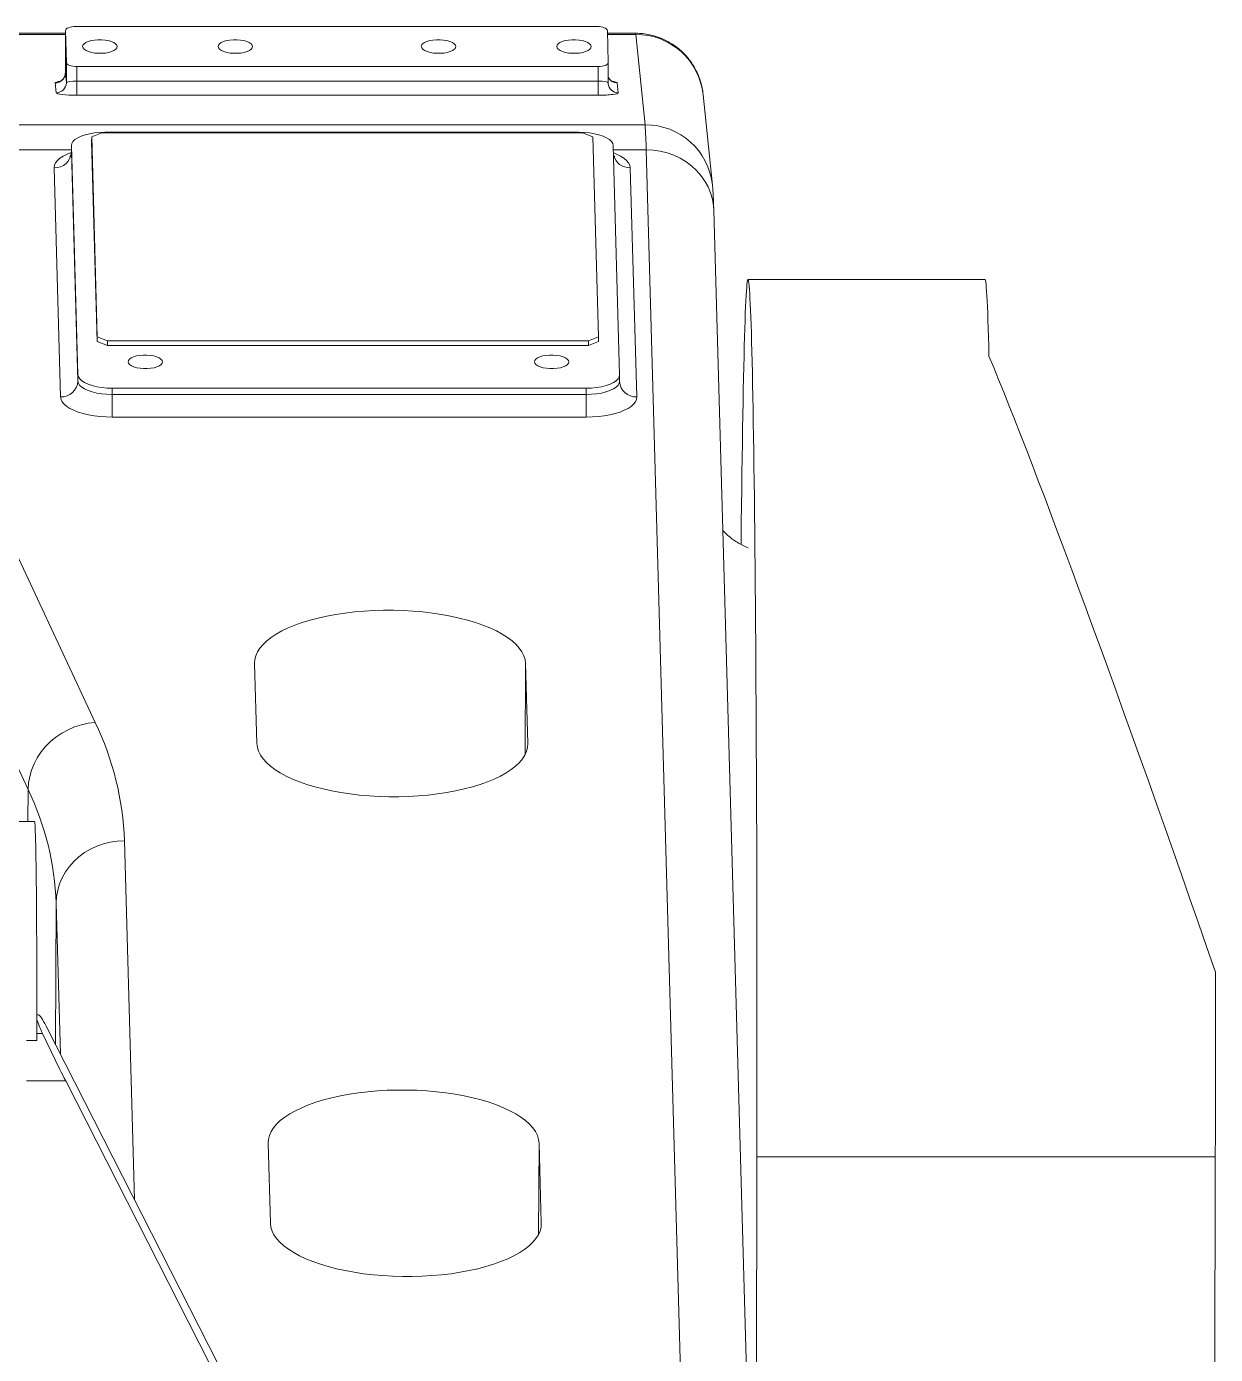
# Model space of a CAD drawing. Header units: millimetres. Extents: x 419 to 13500, y 498 to 10404.
# Drawn here: x 9241.9 to 9593, y 7277.5 to 7669.6 of the extents above; entities that cross this region are included whole.
import ezdxf

# ---------------------------------------------------------------- set-up
doc = ezdxf.new("R2010")
doc.units = ezdxf.units.MM
doc.header["$LTSCALE"] = 50

msp = doc.modelspace()

# ---------------------------------------------------------------- linework, layer by layer
at = {"color": 7, "linetype": 'Continuous', "lineweight": 15}
for p, q in [((9410.42, 7669.59), (9256.43, 7669.59)), ((9253.46, 7667.61), (9216.91, 7667.61)), ((9253.47, 7668.41), (9253.4, 7655.93)), ((9253.47, 7668.41), (9253.73, 7658.97)), ((9413.72, 7658.97), (9413.45, 7668.41)), ((9421.75, 7667.61), (9413.48, 7667.61)), ((9424.58, 7640.6), (9421.82, 7667.28)), ((9253.7, 7653.02), (9253.73, 7658.97)), ((9256.77, 7657.79), (9256.74, 7653.48)), ((9256.77, 7657.79), (9410.76, 7657.79)), ((9410.73, 7653.48), (9410.76, 7657.79)), ((9413.72, 7658.97), (9413.69, 7653.02)), ((9253.4, 7655.93), (9253.7, 7653.02)), ((9256.74, 7653.48), (9410.73, 7653.48)), ((9250.7, 7650.05), (9250.4, 7652.95)), ((9410.76, 7649.32), (9256.77, 7649.32)), ((9413.71, 7652.72), (9413.69, 7653.02)), ((9416.39, 7652.95), (9416.69, 7650.05)), ((9444.51, 7622.74), (9441.75, 7649.41)), ((9424.58, 7640.6), (9219.74, 7640.6)), ((9264.13, 7638.2), (9261.17, 7637.02)), ((9406.12, 7638.2), (9264.13, 7638.2)), ((9405.07, 7638.37), (9265.08, 7638.37)), ((9409.16, 7637.02), (9406.12, 7638.2)), ((9255.19, 7634.49), (9255.18, 7632.62)), ((9255.19, 7634.44), (9255.18, 7632.57)), ((9255.19, 7634.44), (9257.11, 7566.76)), ((9261.17, 7637.02), (9261.16, 7635.62)), ((9261.16, 7635.62), (9262.83, 7576.6)), ((9261.17, 7637.02), (9262.83, 7578)), ((9410.82, 7578), (9409.16, 7637.02)), ((9417.09, 7566.76), (9415.18, 7634.44)), ((9255.18, 7632.62), (9255.18, 7632.57)), ((9255.18, 7632.57), (9257.1, 7564.89)), ((9251.99, 7560.22), (9250.08, 7627.9)), ((9420.23, 7627.9), (9422.14, 7560.22)), ((9455.31, 7245.8), (9444.88, 7615.33)), ((9524.98, 7594.94), (9454.99, 7594.94)), ((9262.83, 7578), (9265.87, 7576.82)), ((9262.83, 7578), (9262.83, 7576.6)), ((9262.83, 7576.6), (9265.86, 7575.42)), ((9265.87, 7576.82), (9265.86, 7575.42)), ((9265.86, 7575.42), (9407.85, 7575.42)), ((9265.87, 7576.82), (9407.86, 7576.82)), ((9407.86, 7576.82), (9407.85, 7575.42)), ((9407.85, 7575.42), (9410.82, 7576.6)), ((9407.86, 7576.82), (9410.82, 7578)), ((9410.82, 7578), (9410.82, 7576.6)), ((9257.11, 7566.76), (9257.1, 7564.89)), ((9417.08, 7564.84), (9417.09, 7566.71)), ((9417.08, 7564.84), (9417.08, 7564.89)), ((9267.22, 7562.83), (9267.21, 7560.96)), ((9267.21, 7560.96), (9407.2, 7560.96)), ((9267.22, 7562.83), (9407.21, 7562.83)), ((9407.21, 7562.83), (9407.2, 7560.96)), ((9407.23, 7554.29), (9267.24, 7554.29)), ((9229.94, 7533.11), (9262.23, 7464.11)), ((9242.41, 7444.32), (9210.11, 7513.32)), ((9309.29, 7481.53), (9309.96, 7457.92)), ((9389.95, 7457.92), (9389.28, 7481.53)), ((9244.3, 7434.85), (9194.01, 7434.85)), ((9593.03, 7390.33), (9593.03, 7390.37)), ((9245.47, 7377.78), (9244.99, 7377.77)), ((9245.47, 7377.78), (9244.99, 7377.78)), ((9246.65, 7372.28), (9244.99, 7372.28)), ((9395.18, 7084.89), (9247.68, 7374.49)), ((9244.98, 7370.18), (9241.94, 7370.18)), ((9253.49, 7358.27), (9241.9, 7358.27)), ((9253.49, 7358.27), (9356.24, 7156.53)), ((9313.29, 7339.87), (9313.96, 7316.26)), ((9393.95, 7316.26), (9393.29, 7339.87)), ((9457.6, 7335.86), (9457.37, 7228.4)), ((9592.99, 7335.86), (9457.6, 7335.86)), ((9592.43, 7081.19), (9592.99, 7335.86))]:
    msp.add_line(p, q, dxfattribs=at)
at = {"color": 8, "linetype": 'Continuous', "lineweight": 15}
for p, q in [((9253.46, 7667.28), (9216.98, 7667.28)), ((9421.82, 7667.28), (9413.49, 7667.28)), ((9255.19, 7633.21), (9220.08, 7633.21)), ((9424.91, 7633.21), (9415.22, 7633.21)), ((9435.27, 7266.71), (9424.91, 7633.21)), ((9389.15, 7454.6), (9389.28, 7481.53)), ((9389.95, 7457.5), (9389.95, 7457.92)), ((9242.36, 7434.85), (9242.41, 7444.32)), ((9270.84, 7429.21), (9273.83, 7323.15)), ((9250.46, 7369.04), (9250.68, 7410.77)), ((9251.94, 7366.14), (9250.68, 7410.77)), ((9393.15, 7312.94), (9393.29, 7339.87)), ((9393.95, 7315.85), (9393.95, 7316.26))]:
    msp.add_line(p, q, dxfattribs=at)
at = {"color": 7, "linetype": 'Continuous', "lineweight": 15, "flags": 128}
for points in [[(9256.43, 7669.59), (9255.85, 7669.57), (9255.29, 7669.5), (9254.77, 7669.39), (9254.32, 7669.25), (9253.95, 7669.07), (9253.68, 7668.86), (9253.52, 7668.64), (9253.47, 7668.41)], [(9413.45, 7668.41), (9413.39, 7668.64), (9413.21, 7668.86), (9412.93, 7669.07), (9412.55, 7669.25), (9412.09, 7669.39), (9411.57, 7669.5), (9411.01, 7669.57), (9410.42, 7669.59)], [(9258.5, 7663.69), (9258.62, 7663.27), (9258.96, 7662.87), (9259.51, 7662.51), (9260.23, 7662.2), (9261.1, 7661.95), (9262.08, 7661.78), (9263.12, 7661.69), (9264.19, 7661.69), (9265.23, 7661.78), (9266.2, 7661.95), (9267.05, 7662.2), (9267.76, 7662.51), (9268.28, 7662.87), (9268.6, 7663.27), (9268.7, 7663.69), (9268.58, 7664.11), (9268.23, 7664.51), (9267.69, 7664.87), (9266.97, 7665.18), (9266.1, 7665.43), (9265.12, 7665.6), (9264.08, 7665.69), (9263.01, 7665.69), (9261.97, 7665.6), (9261, 7665.43), (9260.14, 7665.18), (9259.44, 7664.87), (9258.92, 7664.51), (9258.6, 7664.11), (9258.5, 7663.69)], [(9298.5, 7663.69), (9298.62, 7663.27), (9298.96, 7662.87), (9299.5, 7662.51), (9300.23, 7662.2), (9301.1, 7661.95), (9302.07, 7661.78), (9303.12, 7661.69), (9304.19, 7661.69), (9305.23, 7661.78), (9306.2, 7661.95), (9307.05, 7662.2), (9307.76, 7662.51), (9308.28, 7662.87), (9308.6, 7663.27), (9308.7, 7663.69), (9308.57, 7664.11), (9308.23, 7664.51), (9307.69, 7664.87), (9306.97, 7665.18), (9306.1, 7665.43), (9305.12, 7665.6), (9304.07, 7665.69), (9303.01, 7665.69), (9301.97, 7665.6), (9301, 7665.43), (9300.14, 7665.18), (9299.44, 7664.87), (9298.91, 7664.51), (9298.6, 7664.11), (9298.5, 7663.69)], [(9358.49, 7663.69), (9358.62, 7663.27), (9358.96, 7662.87), (9359.5, 7662.51), (9360.22, 7662.2), (9361.09, 7661.95), (9362.07, 7661.78), (9363.12, 7661.69), (9364.18, 7661.69), (9365.22, 7661.78), (9366.19, 7661.95), (9367.05, 7662.2), (9367.75, 7662.51), (9368.27, 7662.87), (9368.59, 7663.27), (9368.69, 7663.69), (9368.57, 7664.11), (9368.23, 7664.51), (9367.68, 7664.87), (9366.96, 7665.18), (9366.09, 7665.43), (9365.11, 7665.6), (9364.07, 7665.69), (9363, 7665.69), (9361.96, 7665.6), (9360.99, 7665.43), (9360.14, 7665.18), (9359.43, 7664.87), (9358.91, 7664.51), (9358.59, 7664.11), (9358.49, 7663.69)], [(9398.49, 7663.69), (9398.61, 7663.27), (9398.95, 7662.87), (9399.5, 7662.51), (9400.22, 7662.2), (9401.09, 7661.95), (9402.07, 7661.78), (9403.11, 7661.69), (9404.18, 7661.69), (9405.22, 7661.78), (9406.19, 7661.95), (9407.04, 7662.2), (9407.75, 7662.51), (9408.27, 7662.87), (9408.59, 7663.27), (9408.69, 7663.69), (9408.57, 7664.11), (9408.22, 7664.51), (9407.68, 7664.87), (9406.96, 7665.18), (9406.09, 7665.43), (9405.11, 7665.6), (9404.07, 7665.69), (9403, 7665.69), (9401.96, 7665.6), (9400.99, 7665.43), (9400.13, 7665.18), (9399.43, 7664.87), (9398.91, 7664.51), (9398.59, 7664.11), (9398.49, 7663.69)], [(9253.73, 7658.97), (9253.8, 7658.74), (9253.97, 7658.52), (9254.26, 7658.31), (9254.64, 7658.13), (9255.09, 7657.99), (9255.62, 7657.88), (9256.18, 7657.81), (9256.77, 7657.79)], [(9410.76, 7657.79), (9411.34, 7657.81), (9411.9, 7657.88), (9412.42, 7657.99), (9412.87, 7658.13), (9413.23, 7658.31), (9413.51, 7658.52), (9413.67, 7658.74), (9413.72, 7658.97)], [(9265.08, 7638.37), (9263.52, 7638.32), (9262, 7638.18), (9260.55, 7637.94), (9259.23, 7637.62), (9258.04, 7637.22), (9257.04, 7636.75), (9256.23, 7636.22), (9255.65, 7635.65), (9255.3, 7635.05), (9255.19, 7634.44)], [(9415.18, 7634.44), (9415.04, 7635.05), (9414.66, 7635.65), (9414.04, 7636.22), (9413.21, 7636.75), (9412.18, 7637.22), (9410.97, 7637.62), (9409.62, 7637.94), (9408.17, 7638.18), (9406.64, 7638.32), (9405.07, 7638.37)], [(9452.95, 7516.71), (9452.97, 7518.11), (9453.02, 7523.23), (9453.08, 7528.21), (9453.14, 7533.04), (9453.2, 7537.72), (9453.26, 7542.24), (9453.32, 7546.6), (9453.39, 7550.8), (9453.46, 7554.82), (9453.52, 7558.67), (9453.59, 7562.34), (9453.66, 7565.84), (9453.74, 7569.14), (9453.81, 7572.26), (9453.88, 7575.19), (9453.96, 7577.92), (9454.04, 7580.46), (9454.11, 7582.8), (9454.19, 7584.94), (9454.27, 7586.88), (9454.35, 7588.61), (9454.43, 7590.14), (9454.51, 7591.45), (9454.6, 7592.56), (9454.68, 7593.46), (9454.76, 7594.14), (9454.84, 7594.62), (9454.93, 7594.88), (9455.01, 7594.93), (9455.09, 7594.76), (9455.17, 7594.39), (9455.26, 7593.8), (9455.34, 7593), (9455.42, 7591.99), (9455.5, 7590.77), (9455.58, 7589.34), (9455.66, 7587.7), (9455.74, 7585.86), (9455.82, 7583.82), (9455.9, 7581.57), (9455.98, 7579.12), (9456.05, 7576.48), (9456.13, 7573.64), (9456.2, 7570.61), (9456.27, 7567.39), (9456.35, 7563.98), (9456.42, 7560.39), (9456.49, 7556.62), (9456.55, 7552.68), (9456.62, 7548.56), (9456.68, 7544.28), (9456.75, 7539.83), (9456.81, 7535.22), (9456.87, 7530.46), (9456.92, 7525.55), (9456.98, 7520.49), (9457.03, 7515.29), (9457.08, 7509.96), (9457.13, 7504.49), (9457.18, 7498.9), (9457.23, 7493.2), (9457.27, 7487.37), (9457.31, 7481.44), (9457.35, 7475.4), (9457.39, 7469.27), (9457.42, 7463.05), (9457.45, 7456.74), (9457.48, 7450.35), (9457.51, 7443.89), (9457.53, 7437.37), (9457.56, 7430.78), (9457.58, 7424.14), (9457.59, 7417.45), (9457.61, 7410.72), (9457.62, 7403.95), (9457.63, 7397.16), (9457.64, 7390.35), (9457.64, 7383.52), (9457.64, 7376.68), (9457.64, 7369.85), (9457.64, 7363.01), (9457.63, 7356.19), (9457.63, 7349.39), (9457.61, 7342.61), (9457.6, 7335.86)], [(9526.16, 7572.3), (9526.08, 7575.22), (9526.01, 7577.94), (9525.93, 7580.47), (9525.85, 7582.81), (9525.77, 7584.94), (9525.69, 7586.87), (9525.61, 7588.6), (9525.53, 7590.12), (9525.45, 7591.44), (9525.37, 7592.55), (9525.29, 7593.44), (9525.21, 7594.13), (9525.13, 7594.61), (9525.04, 7594.87), (9524.98, 7594.94)], [(9271.9, 7570.6), (9272.02, 7570.18), (9272.36, 7569.78), (9272.9, 7569.42), (9273.63, 7569.11), (9274.5, 7568.86), (9275.47, 7568.69), (9276.52, 7568.6), (9277.59, 7568.6), (9278.63, 7568.69), (9279.59, 7568.86), (9280.45, 7569.11), (9281.15, 7569.42), (9281.68, 7569.78), (9282, 7570.18), (9282.1, 7570.6), (9281.97, 7571.01), (9281.63, 7571.41), (9281.09, 7571.78), (9280.37, 7572.09), (9279.5, 7572.33), (9278.52, 7572.51), (9277.47, 7572.59), (9276.41, 7572.59), (9275.37, 7572.51), (9274.4, 7572.33), (9273.54, 7572.09), (9272.84, 7571.78), (9272.31, 7571.41), (9272, 7571.01), (9271.9, 7570.6)], [(9391.89, 7570.6), (9392.01, 7570.18), (9392.35, 7569.78), (9392.89, 7569.42), (9393.62, 7569.11), (9394.49, 7568.86), (9395.47, 7568.69), (9396.51, 7568.6), (9397.58, 7568.6), (9398.62, 7568.69), (9399.59, 7568.86), (9400.44, 7569.11), (9401.15, 7569.42), (9401.67, 7569.78), (9401.99, 7570.18), (9402.09, 7570.6), (9401.96, 7571.01), (9401.62, 7571.41), (9401.08, 7571.78), (9400.36, 7572.09), (9399.49, 7572.33), (9398.51, 7572.51), (9397.46, 7572.59), (9396.4, 7572.59), (9395.36, 7572.51), (9394.39, 7572.33), (9393.53, 7572.09), (9392.83, 7571.78), (9392.31, 7571.41), (9391.99, 7571.01), (9391.89, 7570.6)], [(9257.1, 7564.89), (9257.24, 7564.28), (9257.62, 7563.68), (9258.24, 7563.11), (9259.07, 7562.58), (9260.1, 7562.11), (9261.31, 7561.71), (9262.65, 7561.39), (9264.11, 7561.15), (9265.64, 7561.01), (9267.21, 7560.96)], [(9257.11, 7566.76), (9257.25, 7566.14), (9257.63, 7565.54), (9258.25, 7564.97), (9259.08, 7564.45), (9260.11, 7563.98), (9261.32, 7563.58), (9262.66, 7563.25), (9264.12, 7563.02), (9265.65, 7562.87), (9267.22, 7562.83)], [(9407.21, 7562.83), (9408.77, 7562.87), (9410.29, 7563.02), (9411.73, 7563.25), (9413.06, 7563.58), (9414.24, 7563.98), (9415.25, 7564.45), (9416.05, 7564.97), (9416.64, 7565.54), (9416.99, 7566.14), (9417.09, 7566.76)], [(9267.24, 7554.29), (9265.42, 7554.33), (9263.63, 7554.46), (9261.88, 7554.67), (9260.21, 7554.97), (9258.64, 7555.34), (9257.2, 7555.78), (9255.9, 7556.29), (9254.76, 7556.85), (9253.8, 7557.46), (9253.03, 7558.12), (9252.47, 7558.8), (9252.12, 7559.51), (9251.99, 7560.22)], [(9422.14, 7560.22), (9422.05, 7559.51), (9421.74, 7558.8), (9421.22, 7558.12), (9420.49, 7557.46), (9419.57, 7556.85), (9418.46, 7556.29), (9417.19, 7555.78), (9415.76, 7555.34), (9414.22, 7554.97), (9412.56, 7554.67), (9410.83, 7554.46), (9409.04, 7554.33), (9407.23, 7554.29)], [(9389.28, 7481.53), (9389.15, 7482.67), (9388.79, 7483.82), (9388.23, 7484.95), (9387.46, 7486.06), (9386.49, 7487.15), (9385.31, 7488.21), (9383.95, 7489.23), (9382.4, 7490.21), (9380.67, 7491.15), (9378.78, 7492.03), (9376.73, 7492.86), (9374.53, 7493.62), (9372.2, 7494.33), (9369.74, 7494.96), (9367.18, 7495.52), (9364.52, 7496.01), (9361.78, 7496.42), (9358.97, 7496.75), (9356.12, 7497), (9353.22, 7497.17), (9350.3, 7497.25), (9347.38, 7497.25), (9344.47, 7497.17), (9341.59, 7497), (9338.74, 7496.75), (9335.95, 7496.42), (9333.24, 7496.01), (9330.6, 7495.52), (9328.07, 7494.96), (9325.65, 7494.33), (9323.36, 7493.62), (9321.21, 7492.86), (9319.2, 7492.03), (9317.36, 7491.15), (9315.69, 7490.21), (9314.19, 7489.23), (9312.88, 7488.21), (9311.77, 7487.15), (9310.86, 7486.06), (9310.15, 7484.95), (9309.65, 7483.82), (9309.37, 7482.67), (9309.29, 7481.53)], [(9242.41, 7444.32), (9242.52, 7446.25), (9242.86, 7448.18), (9243.4, 7450.08), (9244.15, 7451.94), (9245.1, 7453.72), (9246.23, 7455.42), (9247.54, 7457.01), (9249.01, 7458.47), (9250.62, 7459.8), (9252.35, 7460.97), (9254.2, 7461.97), (9256.13, 7462.79), (9258.13, 7463.43), (9260.17, 7463.87), (9262.23, 7464.11)], [(9309.96, 7457.92), (9310.1, 7456.77), (9310.45, 7455.63), (9311.01, 7454.5), (9311.78, 7453.38), (9312.76, 7452.29), (9313.93, 7451.24), (9315.29, 7450.21), (9316.84, 7449.23), (9318.57, 7448.3), (9320.46, 7447.41), (9322.51, 7446.59), (9324.71, 7445.82), (9327.04, 7445.12), (9329.5, 7444.48), (9332.06, 7443.92), (9334.72, 7443.43), (9337.46, 7443.02), (9340.27, 7442.69), (9343.13, 7442.44), (9346.02, 7442.27), (9348.94, 7442.19), (9351.86, 7442.19), (9354.77, 7442.27), (9357.66, 7442.44), (9360.5, 7442.69), (9363.29, 7443.02), (9366.01, 7443.43), (9368.64, 7443.92), (9371.17, 7444.48), (9373.59, 7445.12), (9375.88, 7445.82), (9378.04, 7446.59), (9380.04, 7447.41), (9381.88, 7448.3), (9383.56, 7449.23), (9385.05, 7450.21), (9386.36, 7451.24), (9387.47, 7452.29), (9388.38, 7453.38), (9389.09, 7454.5), (9389.59, 7455.63), (9389.88, 7456.77), (9389.95, 7457.92)], [(9244.99, 7372.28), (9244.99, 7375.77), (9244.99, 7379.26), (9244.99, 7382.75), (9244.98, 7386.21), (9244.98, 7389.65), (9244.97, 7393.05), (9244.95, 7396.38), (9244.94, 7399.65), (9244.92, 7402.83), (9244.9, 7405.92), (9244.88, 7408.91), (9244.85, 7411.78), (9244.83, 7414.52), (9244.8, 7417.12), (9244.77, 7419.58), (9244.74, 7421.88), (9244.71, 7424.01), (9244.67, 7425.98), (9244.63, 7427.76), (9244.6, 7429.35), (9244.56, 7430.75), (9244.52, 7431.95), (9244.48, 7432.95), (9244.44, 7433.74), (9244.39, 7434.32), (9244.35, 7434.69), (9244.31, 7434.85), (9244.3, 7434.85)], [(9250.68, 7410.77), (9250.8, 7412.69), (9251.14, 7414.6), (9251.69, 7416.47), (9252.45, 7418.27), (9253.41, 7419.99), (9254.57, 7421.61), (9255.89, 7423.11), (9257.39, 7424.47), (9259.03, 7425.69), (9260.79, 7426.74), (9262.67, 7427.62), (9264.63, 7428.31), (9266.66, 7428.81), (9268.74, 7429.11), (9270.84, 7429.21)], [(9592.99, 7335.86), (9593.01, 7342.61), (9593.02, 7349.38), (9593.02, 7356.19), (9593.03, 7363), (9593.03, 7369.84), (9593.03, 7376.67), (9593.03, 7383.51), (9593.03, 7390.33)], [(9244.98, 7370.18), (9244.98, 7370.45), (9244.98, 7370.71), (9244.98, 7370.97), (9244.99, 7371.23), (9244.99, 7371.49), (9244.99, 7371.76), (9244.99, 7372.02), (9244.99, 7372.28)], [(9393.29, 7339.87), (9393.15, 7341.02), (9392.79, 7342.17), (9392.23, 7343.3), (9391.46, 7344.41), (9390.49, 7345.5), (9389.32, 7346.55), (9387.95, 7347.58), (9386.4, 7348.56), (9384.67, 7349.49), (9382.78, 7350.38), (9380.73, 7351.2), (9378.53, 7351.97), (9376.2, 7352.67), (9373.75, 7353.31), (9371.18, 7353.87), (9368.52, 7354.36), (9365.78, 7354.77), (9362.98, 7355.1), (9360.12, 7355.35), (9357.22, 7355.52), (9354.31, 7355.6), (9351.38, 7355.6), (9348.47, 7355.52), (9345.59, 7355.35), (9342.74, 7355.1), (9339.95, 7354.77), (9337.24, 7354.36), (9334.6, 7353.87), (9332.07, 7353.31), (9329.65, 7352.67), (9327.36, 7351.97), (9325.21, 7351.2), (9323.2, 7350.38), (9321.36, 7349.49), (9319.69, 7348.56), (9318.19, 7347.58), (9316.88, 7346.55), (9315.77, 7345.5), (9314.86, 7344.41), (9314.15, 7343.3), (9313.65, 7342.17), (9313.37, 7341.02), (9313.29, 7339.87)], [(9313.96, 7316.26), (9314.1, 7315.12), (9314.45, 7313.97), (9315.01, 7312.84), (9315.78, 7311.73), (9316.76, 7310.64), (9317.93, 7309.58), (9319.29, 7308.56), (9320.84, 7307.58), (9322.57, 7306.65), (9324.46, 7305.76), (9326.51, 7304.93), (9328.71, 7304.17), (9331.04, 7303.46), (9333.5, 7302.83), (9336.06, 7302.27), (9338.72, 7301.78), (9341.46, 7301.37), (9344.27, 7301.04), (9347.13, 7300.79), (9350.02, 7300.62), (9352.94, 7300.54), (9355.86, 7300.54), (9358.77, 7300.62), (9361.66, 7300.79), (9364.5, 7301.04), (9367.29, 7301.37), (9370.01, 7301.78), (9372.64, 7302.27), (9375.17, 7302.83), (9377.59, 7303.46), (9379.88, 7304.17), (9382.04, 7304.93), (9384.04, 7305.76), (9385.88, 7306.65), (9387.56, 7307.58), (9389.05, 7308.56), (9390.36, 7309.58), (9391.47, 7310.64), (9392.38, 7311.73), (9393.09, 7312.84), (9393.59, 7313.97), (9393.88, 7315.12), (9393.95, 7316.26)]]:
    msp.add_lwpolyline(points, dxfattribs=at)
at = {"color": 8, "linetype": 'Continuous', "lineweight": 15, "flags": 128}
for points in [[(9421.82, 7667.28), (9421.78, 7667.55), (9421.75, 7667.61)], [(9250.08, 7627.9), (9250.17, 7628.63), (9250.49, 7629.35), (9251.04, 7630.04), (9251.79, 7630.71), (9252.75, 7631.33), (9253.9, 7631.9), (9255.1, 7632.36)], [(9415.24, 7632.26), (9416.18, 7631.9), (9417.36, 7631.33), (9418.36, 7630.71), (9419.15, 7630.04), (9419.73, 7629.35), (9420.09, 7628.63), (9420.23, 7627.9)], [(9424.91, 7633.21), (9427.01, 7633.11), (9429.08, 7632.81), (9431.11, 7632.31), (9433.07, 7631.62), (9434.93, 7630.74), (9436.69, 7629.69), (9438.32, 7628.47), (9439.79, 7627.11), (9441.11, 7625.61), (9442.24, 7623.99), (9443.19, 7622.27), (9443.93, 7620.46), (9444.47, 7618.6), (9444.78, 7616.69), (9444.88, 7615.33)], [(9407.2, 7560.96), (9408.76, 7561.01), (9410.28, 7561.15), (9411.72, 7561.39), (9413.05, 7561.71), (9414.23, 7562.11), (9415.24, 7562.58), (9416.04, 7563.11), (9416.63, 7563.68), (9416.98, 7564.28), (9417.08, 7564.84)]]:
    msp.add_lwpolyline(points, dxfattribs=at)
at = {"color": 8, "linetype": 'Continuous', "lineweight": 15}
for centre, radius, start, end in [((9421.89, 7647.31), 19.97, 6.0495, 90.2057), ((9416.38, 7655.95), 3, 206.497, 270.1066), ((9416.68, 7653.03), 2.99, 186.062, 270.1932), ((9424.65, 7620.63), 19.97, 5.9899, 90.2058), ((9420.05, 7632.82), 4.93, 193.3525, 272.0361), ((9421.94, 7565.09), 4.87, 183.983, 272.3142)]:
    msp.add_arc(centre, radius, start, end, dxfattribs=at)
at = {"color": 7, "linetype": 'Continuous', "lineweight": 15}
for centre, radius, start, end in [((9250.41, 7655.95), 2.99, 269.8225, 359.7126), ((9370.65, 7652.2), 113.91, 179.3549, 181.4475), ((9524.64, 7652.2), 113.91, 179.3549, 181.4475), ((9250.71, 7653.04), 2.99, 269.8225, 359.7126), ((9292.73, 7630.92), 132.21, 0.9945, 4.201), ((9250.27, 7632.81), 4.92, 267.759, 357.161), ((9252.18, 7565.14), 4.92, 267.759, 357.161), ((9539.1, 7558.94), 271.9, 179.5747, 180.9801), ((9679.11, 7558.94), 271.92, 179.5747, 180.98), ((9183.02, 7426.07), 87.87, 2.0481, 25.6505), ((9166.25, 7407.75), 84.48, 2.0481, 25.6505)]:
    msp.add_arc(centre, radius, start, end, dxfattribs=at)
at = {"color": 8, "linetype": 'Continuous', "lineweight": 15}
for centre, start_param, end_param in [((9256.4, 7652.95), 2.410569, 3.154302), ((9410.39, 7652.95), 0.012709, 0.653193)]:
    msp.add_ellipse(centre, major_axis=(6, -0.01), ratio=0.121074, start_param=start_param, end_param=end_param, dxfattribs=at)
at = {"color": 7, "linetype": 'Continuous', "lineweight": 15}
for centre, major_axis, ratio, start_param, end_param in [((9256.7, 7653.02), (3, 0.01), 0.151292, 1.556538, 3.127334), ((9410.69, 7653.02), (3, 0.01), 0.151292, 6.268927, 7.839723), ((9256.7, 7650.05), (6, -0.01), 0.121074, 3.154302, 4.725098), ((9410.69, 7650.05), (6, -0.01), 0.121074, 4.725098, 6.295895), ((9590.39, 7375.04), (-75.59, 219.89), 0.032227, 4.771091, 5.81437), ((9247.19, 7372.77), (-2.31, 4.99), 0.127035, 0.668045, 1.610013), ((9247.74, 7372.78), (-2.31, 4.99), 0.127035, 5.00437, 6.226102), ((9252.84, 7377.85), (-26.3, 56.9), 0.127035, 1.610013, 1.862778)]:
    msp.add_ellipse(centre, major_axis=major_axis, ratio=ratio, start_param=start_param, end_param=end_param, dxfattribs=at)
for points, knots in [([(9441.75, 7649.41), (9441.73, 7649.58), (9441.7, 7649.92), (9441.61, 7650.56), (9441.47, 7651.35), (9441.26, 7652.31), (9440.95, 7653.47), (9440.49, 7654.8), (9439.87, 7656.23), (9439.1, 7657.68), (9438.18, 7659.12), (9437.11, 7660.51), (9435.9, 7661.82), (9434.56, 7663.03), (9433.11, 7664.12), (9431.56, 7665.09), (9429.92, 7665.91), (9428.2, 7666.58), (9426.37, 7667.11), (9424.43, 7667.46), (9422.87, 7667.62), (9421.97, 7667.6), (9421.75, 7667.59)], [0, 0, 0, 0, 0.02685, 0.054675, 0.083573, 0.117021, 0.157655, 0.205462, 0.2574, 0.311827, 0.368184, 0.425913, 0.484574, 0.54387, 0.603607, 0.663658, 0.723937, 0.784382, 0.844951, 0.912081, 0.977983, 1, 1, 1, 1]), ([(9253.38, 7655.82), (9253.38, 7655.72), (9253.38, 7655.4), (9253.22, 7654.88), (9252.94, 7654.32), (9252.59, 7653.91), (9252.24, 7653.62), (9251.95, 7653.44), (9251.76, 7653.36), (9251.69, 7653.33), (9251.7, 7653.34), (9251.71, 7653.34)], [0, 0, 0, 0, 0.069089, 0.237791, 0.389364, 0.526911, 0.650406, 0.760362, 0.864585, 0.975604, 1, 1, 1, 1]), ([(9415.08, 7653.33), (9415.07, 7653.33), (9415.07, 7653.33), (9414.89, 7653.4), (9414.59, 7653.57), (9414.22, 7653.87), (9413.89, 7654.24), (9413.75, 7654.54), (9413.7, 7654.66)], [0, 0, 0, 0, 0.138404, 0.302344, 0.46707, 0.653946, 0.86822, 1, 1, 1, 1]), ([(9255.18, 7632.71), (9255.18, 7632.58), (9255.18, 7632.23), (9255.05, 7631.75), (9254.88, 7631.38), (9254.74, 7631.21), (9254.75, 7631.22), (9254.75, 7631.22)], [0, 0, 0, 0, 0.17003, 0.425018, 0.649453, 0.8745, 1, 1, 1, 1]), ([(9415.6, 7631.1), (9415.6, 7631.1), (9415.62, 7631.08), (9415.53, 7631.19), (9415.38, 7631.44), (9415.29, 7631.74), (9415.25, 7631.87)], [0, 0, 0, 0, 0.052135, 0.375306, 0.707544, 1, 1, 1, 1]), ([(9444.88, 7615.33), (9444.87, 7615.61), (9444.85, 7616.44), (9444.8, 7617.7), (9444.75, 7619.09), (9444.69, 7620.4), (9444.62, 7621.48), (9444.56, 7622.26), (9444.52, 7622.66), (9444.51, 7622.74)], [0, 0, 0, 0, 0.088237, 0.264126, 0.443268, 0.630836, 0.839749, 0.967697, 1, 1, 1, 1]), ([(9455.01, 7515.71), (9454.86, 7515.77), (9454.15, 7516.02), (9452.94, 7516.63), (9451.41, 7517.52), (9450, 7518.52), (9448.73, 7519.62), (9447.91, 7520.4), (9447.55, 7520.82), (9447.55, 7520.83)], [0, 0, 0, 0, 0.051561, 0.248171, 0.441165, 0.630379, 0.815497, 0.995967, 1, 1, 1, 1])]:
    msp.add_open_spline(points, degree=3, knots=knots, dxfattribs=at)

doc.saveas('drawing.dxf')
